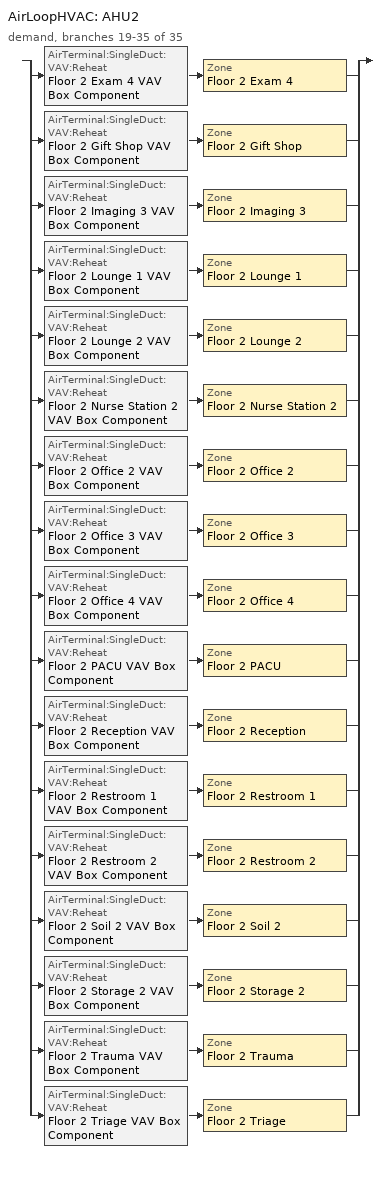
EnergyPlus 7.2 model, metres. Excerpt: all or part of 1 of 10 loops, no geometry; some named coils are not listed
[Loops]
AirLoopHVAC 'AHU2'
 demand, branches 19-35 of 35: split
  | AirTerminal:SingleDuct:VAV:Reheat 'Floor 2 Exam 4 VAV Box Component' > Zone 'Floor 2 Exam 4'
  | AirTerminal:SingleDuct:VAV:Reheat 'Floor 2 Gift Shop VAV Box Component' > Zone 'Floor 2 Gift Shop'
  | AirTerminal:SingleDuct:VAV:Reheat 'Floor 2 Imaging 3 VAV Box Component' > Zone 'Floor 2 Imaging 3'
  | AirTerminal:SingleDuct:VAV:Reheat 'Floor 2 Lounge 1 VAV Box Component' > Zone 'Floor 2 Lounge 1'
  | AirTerminal:SingleDuct:VAV:Reheat 'Floor 2 Lounge 2 VAV Box Component' > Zone 'Floor 2 Lounge 2'
  | AirTerminal:SingleDuct:VAV:Reheat 'Floor 2 Nurse Station 2 VAV Box Component' > Zone 'Floor 2 Nurse Station 2'
  | AirTerminal:SingleDuct:VAV:Reheat 'Floor 2 Office 2 VAV Box Component' > Zone 'Floor 2 Office 2'
  | AirTerminal:SingleDuct:VAV:Reheat 'Floor 2 Office 3 VAV Box Component' > Zone 'Floor 2 Office 3'
  | AirTerminal:SingleDuct:VAV:Reheat 'Floor 2 Office 4 VAV Box Component' > Zone 'Floor 2 Office 4'
  | AirTerminal:SingleDuct:VAV:Reheat 'Floor 2 PACU VAV Box Component' > Zone 'Floor 2 PACU'
  | AirTerminal:SingleDuct:VAV:Reheat 'Floor 2 Reception VAV Box Component' > Zone 'Floor 2 Reception'
  | AirTerminal:SingleDuct:VAV:Reheat 'Floor 2 Restroom 1 VAV Box Component' > Zone 'Floor 2 Restroom 1'
  | AirTerminal:SingleDuct:VAV:Reheat 'Floor 2 Restroom 2 VAV Box Component' > Zone 'Floor 2 Restroom 2'
  | AirTerminal:SingleDuct:VAV:Reheat 'Floor 2 Soil 2 VAV Box Component' > Zone 'Floor 2 Soil 2'
  | AirTerminal:SingleDuct:VAV:Reheat 'Floor 2 Storage 2 VAV Box Component' > Zone 'Floor 2 Storage 2'
  | AirTerminal:SingleDuct:VAV:Reheat 'Floor 2 Trauma VAV Box Component' > Zone 'Floor 2 Trauma'
  | AirTerminal:SingleDuct:VAV:Reheat 'Floor 2 Triage VAV Box Component' > Zone 'Floor 2 Triage'
[ComponentCost:LineItem]
Name | Line Item Type | Item | Cost per Each {$} | Quantity | Cost per Unit of Output Capacity {$/kW}
People:Floor 2 Exam 4 | General | Floor 2 Exam 4 | 1 | 19.9927
LIGHTING EQUIP:Floor 2 Exam 4 | Lights | Floor 2 Exam 4 |  |  | 1
ElectricEquipment:Floor 2 Exam 4:ElecPlug | General | Floor 2 Exam 4 | 1 | 3.9985
Infiltration:Floor 2 Gift Shop | General | Floor 2 Gift Shop | 1 | 0
People:Floor 2 Gift Shop | General | Floor 2 Gift Shop | 1 | 8.9967
LIGHTING EQUIP:Floor 2 Gift Shop | Lights | Floor 2 Gift Shop |  |  | 1
ElectricEquipment:Floor 2 Gift Shop:ElecPlug | General | Floor 2 Gift Shop | 1 | 0.8997
Infiltration:Floor 2 Imaging 3 | General | Floor 2 Imaging 3 | 1 | 0
People:Floor 2 Imaging 3 | General | Floor 2 Imaging 3 | 1 | 19.9927
LIGHTING EQUIP:Floor 2 Imaging 3 | Lights | Floor 2 Imaging 3 |  |  | 1
ElectricEquipment:Floor 2 Imaging 3:ElecPlug | General | Floor 2 Imaging 3 | 1 | 3.9985
ElectricEquipment:Floor 2 Imaging 3:ElecProcess | General | Floor 2 Imaging 3 | 1 | 31.9995
People:Floor 2 Lounge 1 | General | Floor 2 Lounge 1 | 1 | 5.9978
LIGHTING EQUIP:Floor 2 Lounge 1 | Lights | Floor 2 Lounge 1 |  |  | 1
ElectricEquipment:Floor 2 Lounge 1:ElecPlug | General | Floor 2 Lounge 1 | 1 | 0.1204
Infiltration:Floor 2 Lounge 2 | General | Floor 2 Lounge 2 | 1 | 0
People:Floor 2 Lounge 2 | General | Floor 2 Lounge 2 | 1 | 4.3734
LIGHTING EQUIP:Floor 2 Lounge 2 | Lights | Floor 2 Lounge 2 |  |  | 1
ElectricEquipment:Floor 2 Lounge 2:ElecPlug | General | Floor 2 Lounge 2 | 1 | 0.0878
Infiltration:Floor 2 Nurse Station 2 | General | Floor 2 Nurse Station 2 | 1 | 0
People:Floor 2 Nurse Station 2 | General | Floor 2 Nurse Station 2 | 1 | 19.9927
LIGHTING EQUIP:Floor 2 Nurse Station 2 | Lights | Floor 2 Nurse Station 2 |  |  | 1
ElectricEquipment:Floor 2 Nurse Station 2:ElecPlug | General | Floor 2 Nurse Station 2 | 1 | 0.9996
ElectricEquipment:Floor 2 Nurse Station 2:ElecProcess | General | Floor 2 Nurse Station 2 | 1 | 1.9993
Infiltration:Floor 2 Office 2 | General | Floor 2 Office 2 | 1 | 0
People:Floor 2 Office 2 | General | Floor 2 Office 2 | 1 | 9.5965
LIGHTING EQUIP:Floor 2 Office 2 | Lights | Floor 2 Office 2 |  |  | 1
ElectricEquipment:Floor 2 Office 2:ElecPlug | General | Floor 2 Office 2 | 1 | 0.9597
People:Floor 2 Office 3 | General | Floor 2 Office 3 | 1 | 14.9946
LIGHTING EQUIP:Floor 2 Office 3 | Lights | Floor 2 Office 3 |  |  | 1
ElectricEquipment:Floor 2 Office 3:ElecPlug | General | Floor 2 Office 3 | 1 | 1.4995
Infiltration:Floor 2 Office 4 | General | Floor 2 Office 4 | 1 | 0
People:Floor 2 Office 4 | General | Floor 2 Office 4 | 1 | 17.4936
LIGHTING EQUIP:Floor 2 Office 4 | Lights | Floor 2 Office 4 |  |  | 1
ElectricEquipment:Floor 2 Office 4:ElecPlug | General | Floor 2 Office 4 | 1 | 1.7494
Infiltration:Floor 2 PACU | General | Floor 2 PACU | 1 | 0
People:Floor 2 PACU | General | Floor 2 PACU | 1 | 20.2426
LIGHTING EQUIP:Floor 2 PACU | Lights | Floor 2 PACU |  |  | 1
ElectricEquipment:Floor 2 PACU:ElecPlug; ElectricEquipment:Floor 2 PACU:ElecProcess | General | Floor 2 PACU | 1 | 4.0485
Infiltration:Floor 2 Reception | General | Floor 2 Reception | 1 | 0
People:Floor 2 Reception | General | Floor 2 Reception | 1 | 52.4972
LIGHTING EQUIP:Floor 2 Reception | Lights | Floor 2 Reception |  |  | 1
ElectricEquipment:Floor 2 Reception:ElecPlug | General | Floor 2 Reception | 1 | 0.1756
Infiltration:Floor 2 Restroom 1 | General | Floor 2 Restroom 1 | 1 | 0
People:Floor 2 Restroom 1 | General | Floor 2 Restroom 1 | 1 | 3.1988
LIGHTING EQUIP:Floor 2 Restroom 1 | Lights | Floor 2 Restroom 1 |  |  | 1
ElectricEquipment:Floor 2 Restroom 1:ElecPlug | General | Floor 2 Restroom 1 | 1 | 0.0642
Infiltration:Floor 2 Restroom 2 | General | Floor 2 Restroom 2 | 1 | 0
People:Floor 2 Restroom 2 | General | Floor 2 Restroom 2 | 1 | 4.4984
LIGHTING EQUIP:Floor 2 Restroom 2 | Lights | Floor 2 Restroom 2 |  |  | 1
ElectricEquipment:Floor 2 Restroom 2:ElecPlug | General | Floor 2 Restroom 2 | 1 | 0.0903
People:Floor 2 Soil 2 | General | Floor 2 Soil 2 | 1 | 1.5994
LIGHTING EQUIP:Floor 2 Soil 2 | Lights | Floor 2 Soil 2 |  |  | 1
LIGHTING EQUIP:Floor 2 Storage 2 | Lights | Floor 2 Storage 2 |  |  | 1
ElectricEquipment:Floor 2 Storage 2:ElecPlug | General | Floor 2 Storage 2 | 1 | 0.6398
People:Floor 2 Trauma | General | Floor 2 Trauma | 1 | 22.3919
LIGHTING EQUIP:Floor 2 Trauma | Lights | Floor 2 Trauma |  |  | 1
ElectricEquipment:Floor 2 Trauma:ElecPlug | General | Floor 2 Trauma | 1 | 4.4784
ElectricEquipment:Floor 2 Trauma:ElecProcess | General | Floor 2 Trauma | 1 | 13.4393
Infiltration:Floor 2 Triage | General | Floor 2 Triage | 1 | 0
People:Floor 2 Triage | General | Floor 2 Triage | 1 | 4.3734
LIGHTING EQUIP:Floor 2 Triage | Lights | Floor 2 Triage |  |  | 1
ElectricEquipment:Floor 2 Triage:ElecPlug | General | Floor 2 Triage | 1 | 0.8747
[Sizing:Zone] Zone Cooling Design Supply Air Temperature Input Method=SupplyAirTemperature; Zone Cooling Design Supply Air Temperature {C}=14; Zone Heating Design Supply Air Temperature Input Method=SupplyAirTemperature; Zone Heating Design Supply Air Temperature {C}=40; Zone Cooling Design Supply Air Humidity Ratio {kgWater/kgDryAir}=0.0085; Zone Heating Design Supply Air Humidity Ratio {kgWater/kgDryAir}=0.008; Cooling Design Air Flow Method=DesignDayWithLimit; Cooling Minimum Air Flow Fraction=0; Heating Design Air Flow Method=DesignDay; Heating Design Air Flow Rate {m3/s}=0
Name | Design Specification Outdoor Air Object | Cooling Minimum Air Flow {m3/s}
Floor 2 Exam 4 | SZ DSOA Floor 2 Exam 4 | 1.88779
Floor 2 Gift Shop | SZ DSOA Floor 2 Gift Shop | 0.218812
Floor 2 Imaging 3 | SZ DSOA Floor 2 Imaging 3 | 1.88779
Floor 2 Lounge 1 | SZ DSOA Floor 2 Lounge 1 | 0.145875
Floor 2 Lounge 2 | SZ DSOA Floor 2 Lounge 2 | 0.106367
Floor 2 Nurse Station 2 | SZ DSOA Floor 2 Nurse Station 2 | 0.486249
Floor 2 Office 2 | SZ DSOA Floor 2 Office 2 | 0.233399
Floor 2 Office 3 | SZ DSOA Floor 2 Office 3 | 0.364687
Floor 2 Office 4 | SZ DSOA Floor 2 Office 4 | 0.425468
Floor 2 PACU | SZ DSOA Floor 2 PACU | 1.93069
Floor 2 Reception | SZ DSOA Floor 2 Reception | 0.525578
Floor 2 Restroom 1 | SZ DSOA Floor 2 Restroom 1 | 0.503411
Floor 2 Restroom 2 | SZ DSOA Floor 2 Restroom 2 | 0.707921
Floor 2 Soil 2 | SZ DSOA Floor 2 Soil 2 | 0.251705
Floor 2 Storage 2 | SZ DSOA Floor 2 Storage 2 | 0.109835
Floor 2 Trauma | SZ DSOA Floor 2 Trauma | 5.28581
Floor 2 Triage | SZ DSOA Floor 2 Triage | 0.825908
[DesignSpecification:OutdoorAir] Outdoor Air Method=Flow/Zone; Outdoor Air Flow per Person {m3/s-person}=0; Outdoor Air Flow per Zone Floor Area {m3/s-m2}=0
Name | Outdoor Air Flow per Zone {m3/s} | Outdoor Air Flow Air Changes per Hour {1/hr}
SZ DSOA Floor 2 Exam 4; SZ DSOA Floor 2 Imaging 3; SZ DSOA Floor 2 Nurse Station 2 | 0.160525
Floor 2 Exam 4 VAV Box OA Design Spec; Floor 2 Imaging 3 VAV Box OA Design Spec; Floor 2 Nurse Station 2 VAV Box OA Design Spec | 0.1605 | 0
SZ DSOA Floor 2 Gift Shop | 0.0722361
Floor 2 Gift Shop VAV Box OA Design Spec | 0.0722 | 0
SZ DSOA Floor 2 Lounge 1 | 0.0481574
Floor 2 Lounge 1 VAV Box OA Design Spec | 0.0482 | 0
SZ DSOA Floor 2 Lounge 2 | 0.0351147
Floor 2 Lounge 2 VAV Box OA Design Spec | 0.0351 | 0
SZ DSOA Floor 2 Office 2 | 0.0770518
Floor 2 Office 2 VAV Box OA Design Spec | 0.0771 | 0
SZ DSOA Floor 2 Office 3 | 0.120393
Floor 2 Office 3 VAV Box OA Design Spec | 0.1204 | 0
SZ DSOA Floor 2 Office 4 | 0.140459
Floor 2 Office 4 VAV Box OA Design Spec | 0.1405 | 0
SZ DSOA Floor 2 PACU | 0.637129
Floor 2 PACU VAV Box OA Design Spec | 0.6371 | 0
SZ DSOA Floor 2 Reception | 0.17348
Floor 2 Reception VAV Box OA Design Spec | 0.1735 | 0
SZ DSOA Floor 2 Restroom 1 | 0.503411
Floor 2 Restroom 1 VAV Box OA Design Spec | 0.5034 | 0
SZ DSOA Floor 2 Restroom 2 | 0.707921
Floor 2 Restroom 2 VAV Box OA Design Spec | 0.7079 | 0
SZ DSOA Floor 2 Soil 2 | 0.251705
Floor 2 Soil 2 VAV Box OA Design Spec | 0.2517 | 0
SZ DSOA Floor 2 Storage 2 | 0.0362693
Floor 2 Storage 2 VAV Box OA Design Spec | 0.0363 | 0
SZ DSOA Floor 2 Trauma | 1.05716
Floor 2 Trauma VAV Box OA Design Spec | 1.0572 | 0
SZ DSOA Floor 2 Triage | 0.825908
Floor 2 Triage VAV Box OA Design Spec | 0.8259 | 0
[ZoneControl:Thermostat] Control Type Schedule=Dual Zone Control Type Sched
Name | Zone or ZoneList | Control 1
Floor 2 Exam 4 Thermostat | Floor 2 Exam 4 | Floor 2 Exam 4 DualSPSched
Floor 2 Gift Shop Thermostat | Floor 2 Gift Shop | Floor 2 Gift Shop DualSPSched
Floor 2 Imaging 3 Thermostat | Floor 2 Imaging 3 | Floor 2 Imaging 3 DualSPSched
Floor 2 Lounge 1 Thermostat | Floor 2 Lounge 1 | Floor 2 Lounge 1 DualSPSched
Floor 2 Lounge 2 Thermostat | Floor 2 Lounge 2 | Floor 2 Lounge 2 DualSPSched
Floor 2 Nurse Station 2 Thermostat | Floor 2 Nurse Station 2 | Floor 2 Nurse Station 2 DualSPSched
Floor 2 Office 2 Thermostat | Floor 2 Office 2 | Floor 2 Office 2 DualSPSched
Floor 2 Office 3 Thermostat | Floor 2 Office 3 | Floor 2 Office 3 DualSPSched
Floor 2 Office 4 Thermostat | Floor 2 Office 4 | Floor 2 Office 4 DualSPSched
Floor 2 PACU Thermostat | Floor 2 PACU | Floor 2 PACU DualSPSched
Floor 2 Reception Thermostat | Floor 2 Reception | Floor 2 Reception DualSPSched
Floor 2 Restroom 1 Thermostat | Floor 2 Restroom 1 | Floor 2 Restroom 1 DualSPSched
Floor 2 Restroom 2 Thermostat | Floor 2 Restroom 2 | Floor 2 Restroom 2 DualSPSched
Floor 2 Soil 2 Thermostat | Floor 2 Soil 2 | Floor 2 Soil 2 DualSPSched
Floor 2 Storage 2 Thermostat | Floor 2 Storage 2 | Floor 2 Storage 2 DualSPSched
Floor 2 Trauma Thermostat | Floor 2 Trauma | Floor 2 Trauma DualSPSched
Floor 2 Triage Thermostat | Floor 2 Triage | Floor 2 Triage DualSPSched
[ThermostatSetpoint:DualSetpoint]
Name | Heating Setpoint Temperature Schedule | Cooling Setpoint Temperature Schedule
Floor 2 Exam 4 DualSPSched; Floor 2 Gift Shop DualSPSched; Floor 2 Office 2 DualSPSched; Floor 2 Office 3 DualSPSched; Floor 2 Office 4 DualSPSched; Floor 2 Storage 2 DualSPSched | HEATING_TSTAT_OFFICE | COOLING_TSTAT_OFFICE
Floor 2 Imaging 3 DualSPSched; Floor 2 Lounge 1 DualSPSched; Floor 2 Lounge 2 DualSPSched; Floor 2 Nurse Station 2 DualSPSched; Floor 2 PACU DualSPSched; Floor 2 Reception DualSPSched; Floor 2 Restroom 1 DualSPSched; Floor 2 Restroom 2 DualSPSched; Floor 2 Soil 2 DualSPSched; Floor 2 Trauma DualSPSched; Floor 2 Triage DualSPSched | HEATING_TSTAT_24_7 | COOLING_TSTAT_24_7
[Zone equipment]
Floor 2 Exam 4: Floor 2 Exam 4 VAV Box Component
Floor 2 Gift Shop: Floor 2 Gift Shop VAV Box Component
Floor 2 Imaging 3: Floor 2 Imaging 3 VAV Box Component
Floor 2 Lounge 1: Floor 2 Lounge 1 VAV Box Component
Floor 2 Lounge 2: Floor 2 Lounge 2 VAV Box Component
Floor 2 Nurse Station 2: Floor 2 Nurse Station 2 VAV Box Component
Floor 2 Office 2: Floor 2 Office 2 VAV Box Component
Floor 2 Office 3: Floor 2 Office 3 VAV Box Component
Floor 2 Office 4: Floor 2 Office 4 VAV Box Component
Floor 2 PACU: Floor 2 PACU VAV Box Component
Floor 2 Reception: Floor 2 Reception VAV Box Component
Floor 2 Restroom 1: Floor 2 Restroom 1 VAV Box Component, Floor 2 Restroom 1 Exhaust Fan 1
Floor 2 Restroom 2: Floor 2 Restroom 2 VAV Box Component, Floor 2 Restroom 2 Exhaust Fan 1
Floor 2 Soil 2: Floor 2 Soil 2 VAV Box Component, Floor 2 Soil 2 Exhaust Fan 1
Floor 2 Storage 2: Floor 2 Storage 2 VAV Box Component
Floor 2 Trauma: Floor 2 Trauma VAV Box Component
Floor 2 Triage: Floor 2 Triage VAV Box Component, Floor 2 Triage Exhaust Fan 1
[AirTerminal:SingleDuct:VAV:Reheat] Availability Schedule=ALWAYS_ON; Maximum Air Flow Rate {m3/s}=AUTOSIZE; Zone Minimum Air Flow Input Method=Constant; Constant Minimum Air Flow Fraction=1; Maximum Hot Water or Steam Flow Rate {m3/s}=AUTOSIZE; Minimum Hot Water or Steam Flow Rate {m3/s}=0; Convergence Tolerance=0.001; Damper Heating Action=Reverse; Maximum Flow per Zone Floor Area During Reheat {m3/s-m2}=AUTOCALCULATE; Maximum Flow Fraction During Reheat=AUTOCALCULATE
Name | Reheat Coil | Design Specification Outdoor Air Object
Floor 2 Exam 4 VAV Box Component | Floor 2 Exam 4 VAV Box Reheat Coil | Floor 2 Exam 4 VAV Box OA Design Spec
Floor 2 Gift Shop VAV Box Component | Floor 2 Gift Shop VAV Box Reheat Coil | Floor 2 Gift Shop VAV Box OA Design Spec
Floor 2 Imaging 3 VAV Box Component | Floor 2 Imaging 3 VAV Box Reheat Coil | Floor 2 Imaging 3 VAV Box OA Design Spec
Floor 2 Lounge 1 VAV Box Component | Floor 2 Lounge 1 VAV Box Reheat Coil | Floor 2 Lounge 1 VAV Box OA Design Spec
Floor 2 Lounge 2 VAV Box Component | Floor 2 Lounge 2 VAV Box Reheat Coil | Floor 2 Lounge 2 VAV Box OA Design Spec
Floor 2 Nurse Station 2 VAV Box Component | Floor 2 Nurse Station 2 VAV Box Reheat Coil | Floor 2 Nurse Station 2 VAV Box OA Design Spec
Floor 2 Office 2 VAV Box Component | Floor 2 Office 2 VAV Box Reheat Coil | Floor 2 Office 2 VAV Box OA Design Spec
Floor 2 Office 3 VAV Box Component | Floor 2 Office 3 VAV Box Reheat Coil | Floor 2 Office 3 VAV Box OA Design Spec
Floor 2 Office 4 VAV Box Component | Floor 2 Office 4 VAV Box Reheat Coil | Floor 2 Office 4 VAV Box OA Design Spec
Floor 2 PACU VAV Box Component | Floor 2 PACU VAV Box Reheat Coil | Floor 2 PACU VAV Box OA Design Spec
Floor 2 Reception VAV Box Component | Floor 2 Reception VAV Box Reheat Coil | Floor 2 Reception VAV Box OA Design Spec
Floor 2 Restroom 1 VAV Box Component | Floor 2 Restroom 1 VAV Box Reheat Coil | Floor 2 Restroom 1 VAV Box OA Design Spec
Floor 2 Restroom 2 VAV Box Component | Floor 2 Restroom 2 VAV Box Reheat Coil | Floor 2 Restroom 2 VAV Box OA Design Spec
Floor 2 Soil 2 VAV Box Component | Floor 2 Soil 2 VAV Box Reheat Coil | Floor 2 Soil 2 VAV Box OA Design Spec
Floor 2 Storage 2 VAV Box Component | Floor 2 Storage 2 VAV Box Reheat Coil | Floor 2 Storage 2 VAV Box OA Design Spec
Floor 2 Trauma VAV Box Component | Floor 2 Trauma VAV Box Reheat Coil | Floor 2 Trauma VAV Box OA Design Spec
Floor 2 Triage VAV Box Component | Floor 2 Triage VAV Box Reheat Coil | Floor 2 Triage VAV Box OA Design Spec
[Fan:ZoneExhaust] Availability Schedule=Hours_of_operation; Fan Efficiency=0.5; Pressure Rise {Pa}=187
Name | Maximum Flow Rate {m3/s}
Floor 2 Restroom 1 Exhaust Fan 1 | 0.5034
Floor 2 Restroom 2 Exhaust Fan 1 | 0.7079
Floor 2 Soil 2 Exhaust Fan 1 | 0.2517
Floor 2 Triage Exhaust Fan 1 | 0.8259
[EnergyManagementSystem:Sensor]
Name | Output:Variable or Output:Meter Index Key | Output:Variable or Output:Meter
Flr_2_Exam_4_Load | Floor 2 Exam 4 | Zone/Sys Sensible Load Predicted
Flr_2_Gift_Load | Floor 2 Gift Shop | Zone/Sys Sensible Load Predicted
Flr_2_Image_3_Load | Floor 2 Imaging 3 | Zone/Sys Sensible Load Predicted
Flr_2_Lounge1_Load | Floor 2 Lounge 1 | Zone/Sys Sensible Load Predicted
Flr_2_Lounge2_Load | Floor 2 Lounge 2 | Zone/Sys Sensible Load Predicted
Flr_2_NS_2_Load | Floor 2 Nurse Station 2 | Zone/Sys Sensible Load Predicted
Flr_2_Off_2_Load | Floor 2 Office 2 | Zone/Sys Sensible Load Predicted
Flr_2_Off_3_Load | Floor 2 Office 3 | Zone/Sys Sensible Load Predicted
Flr_2_Off_4_Load | Floor 2 Office 4 | Zone/Sys Sensible Load Predicted
Flr_2_PACU_Load | Floor 2 PACU | Zone/Sys Sensible Load Predicted
Flr_2_Recep_Load | Floor 2 Reception | Zone/Sys Sensible Load Predicted
Flr_2_Rest_1_Load | Floor 2 Restroom 1 | Zone/Sys Sensible Load Predicted
Flr_2_Rest_2_Load | Floor 2 Restroom 2 | Zone/Sys Sensible Load Predicted
Flr_2_Soil_2_Load | Floor 2 Soil 2 | Zone/Sys Sensible Load Predicted
Flr_2_Stor_2_Load | Floor 2 Storage 2 | Zone/Sys Sensible Load Predicted
Flr_2_Trauma_Load | Floor 2 Trauma | Zone/Sys Sensible Load Predicted
Flr_2_Triage_Load | Floor 2 Triage | Zone/Sys Sensible Load Predicted
Flr_2_Exam_4_Temp | Floor 2 Exam 4 | Zone/Sys Thermostat Heating Setpoint
Flr_2_Gift_Temp | Floor 2 Gift Shop | Zone/Sys Thermostat Heating Setpoint
Flr_2_Image_3_Temp | Floor 2 Imaging 3 | Zone/Sys Thermostat Heating Setpoint
Flr_2_Lounge1_Temp | Floor 2 Lounge 1 | Zone/Sys Thermostat Heating Setpoint
Flr_2_Lounge2_Temp | Floor 2 Lounge 2 | Zone/Sys Thermostat Heating Setpoint
Flr_2_NS_2_Temp | Floor 2 Nurse Station 2 | Zone/Sys Thermostat Heating Setpoint
Flr_2_Off_2_Temp | Floor 2 Office 2 | Zone/Sys Thermostat Heating Setpoint
Flr_2_Off_3_Temp | Floor 2 Office 3 | Zone/Sys Thermostat Heating Setpoint
Flr_2_Off_4_Temp | Floor 2 Office 4 | Zone/Sys Thermostat Heating Setpoint
Flr_2_PACU_Temp | Floor 2 PACU | Zone/Sys Thermostat Heating Setpoint
Flr_2_Recep_Temp | Floor 2 Reception | Zone/Sys Thermostat Heating Setpoint
Flr_2_Rest_1_Temp | Floor 2 Restroom 1 | Zone/Sys Thermostat Heating Setpoint
Flr_2_Rest_2_Temp | Floor 2 Restroom 2 | Zone/Sys Thermostat Heating Setpoint
Flr_2_Soil_2_Temp | Floor 2 Soil 2 | Zone/Sys Thermostat Heating Setpoint
Flr_2_Stor_2_Temp | Floor 2 Storage 2 | Zone/Sys Thermostat Heating Setpoint
Flr_2_Trauma_Temp | Floor 2 Trauma | Zone/Sys Thermostat Heating Setpoint
Flr_2_Triage_Temp | Floor 2 Triage | Zone/Sys Thermostat Heating Setpoint
Flr_2_Exam_4_Coil_Energy | Floor 2 Exam 4 VAV Box Reheat Coil | Total Water Heating Coil Energy
Flr_2_Gift_Coil_Energy | Floor 2 Gift Shop VAV Box Reheat Coil | Total Water Heating Coil Energy
Flr_2_Image_3_Coil_Energy | Floor 2 Imaging 3 VAV Box Reheat Coil | Total Water Heating Coil Energy
Flr_2_Lounge1_Coil_Energy | Floor 2 Lounge 1 VAV Box Reheat Coil | Total Water Heating Coil Energy
Flr_2_Lounge2_Coil_Energy | Floor 2 Lounge 2 VAV Box Reheat Coil | Total Water Heating Coil Energy
Flr_2_NS_2_Coil_Energy | Floor 2 Nurse Station 2 VAV Box Reheat Coil | Total Water Heating Coil Energy
Flr_2_Off_2_Coil_Energy | Floor 2 Office 2 VAV Box Reheat Coil | Total Water Heating Coil Energy
Flr_2_Off_3_Coil_Energy | Floor 2 Office 3 VAV Box Reheat Coil | Total Water Heating Coil Energy
Flr_2_Off_4_Coil_Energy | Floor 2 Office 4 VAV Box Reheat Coil | Total Water Heating Coil Energy
Flr_2_PACU_Coil_Energy | Floor 2 PACU VAV Box Reheat Coil | Total Water Heating Coil Energy
Flr_2_Recep_Coil_Energy | Floor 2 Reception VAV Box Reheat Coil | Total Water Heating Coil Energy
Flr_2_Rest_1_Coil_Energy | Floor 2 Restroom 1 VAV Box Reheat Coil | Total Water Heating Coil Energy
Flr_2_Rest_2_Coil_Energy | Floor 2 Restroom 2 VAV Box Reheat Coil | Total Water Heating Coil Energy
Flr_2_Soil_2_Coil_Energy | Floor 2 Soil 2 VAV Box Reheat Coil | Total Water Heating Coil Energy
Flr_2_Stor_2_Coil_Energy | Floor 2 Storage 2 VAV Box Reheat Coil | Total Water Heating Coil Energy
Flr_2_Trauma_Coil_Energy | Floor 2 Trauma VAV Box Reheat Coil | Total Water Heating Coil Energy
Flr_2_Triage_Coil_Energy | Floor 2 Triage VAV Box Reheat Coil | Total Water Heating Coil Energy
Flr_2_Exam_4_Coil_Inlet_Air_Temp | Floor 2 Exam 4 VAV Box Inlet Node Name | System Node Temp
Flr_2_Gift_Coil_Inlet_Air_Temp | Floor 2 Gift Shop VAV Box Inlet Node Name | System Node Temp
Flr_2_Image_3_Coil_Inlet_Air_Temp | Floor 2 Imaging 3 VAV Box Inlet Node Name | System Node Temp
Flr_2_Lounge1_Coil_Inlet_Air_Temp | Floor 2 Lounge 1 VAV Box Inlet Node Name | System Node Temp
Flr_2_Lounge2_Coil_Inlet_Air_Temp | Floor 2 Lounge 2 VAV Box Inlet Node Name | System Node Temp
Flr_2_NS_2_Coil_Inlet_Air_Temp | Floor 2 Nurse Station 2 VAV Box Inlet Node Name | System Node Temp
Flr_2_Off_2_Coil_Inlet_Air_Temp | Floor 2 Office 2 VAV Box Inlet Node Name | System Node Temp
Flr_2_Off_3_Coil_Inlet_Air_Temp | Floor 2 Office 3 VAV Box Inlet Node Name | System Node Temp
Flr_2_Off_4_Coil_Inlet_Air_Temp | Floor 2 Office 4 VAV Box Inlet Node Name | System Node Temp
Flr_2_PACU_Coil_Inlet_Air_Temp | Floor 2 PACU VAV Box Inlet Node Name | System Node Temp
Flr_2_Recep_Coil_Inlet_Air_Temp | Floor 2 Reception VAV Box Inlet Node Name | System Node Temp
Flr_2_Rest_1_Coil_Inlet_Air_Temp | Floor 2 Restroom 1 VAV Box Inlet Node Name | System Node Temp
Flr_2_Rest_2_Coil_Inlet_Air_Temp | Floor 2 Restroom 2 VAV Box Inlet Node Name | System Node Temp
Flr_2_Soil_2_Coil_Inlet_Air_Temp | Floor 2 Soil 2 VAV Box Inlet Node Name | System Node Temp
Flr_2_Stor_2_Coil_Inlet_Air_Temp | Floor 2 Storage 2 VAV Box Inlet Node Name | System Node Temp
Flr_2_Trauma_Coil_Inlet_Air_Temp | Floor 2 Trauma VAV Box Inlet Node Name | System Node Temp
Flr_2_Triage_Coil_Inlet_Air_Temp | Floor 2 Triage VAV Box Inlet Node Name | System Node Temp
Flr_2_Exam_4_Coil_Outlet_Air_Temp | Floor 2 Exam 4 VAV Box Outlet Node Name | System Node Temp
Flr_2_Gift_Coil_Outlet_Air_Temp | Floor 2 Gift Shop VAV Box Outlet Node Name | System Node Temp
Flr_2_Image_3_Coil_Outlet_Air_Temp | Floor 2 Imaging 3 VAV Box Outlet Node Name | System Node Temp
Flr_2_Lounge1_Coil_Outlet_Air_Temp | Floor 2 Lounge 1 VAV Box Outlet Node Name | System Node Temp
Flr_2_Lounge2_Coil_Outlet_Air_Temp | Floor 2 Lounge 2 VAV Box Outlet Node Name | System Node Temp
Flr_2_NS_2_Coil_Outlet_Air_Temp | Floor 2 Nurse Station 2 VAV Box Outlet Node Name | System Node Temp
Flr_2_Off_2_Coil_Outlet_Air_Temp | Floor 2 Office 2 VAV Box Outlet Node Name | System Node Temp
Flr_2_Off_3_Coil_Outlet_Air_Temp | Floor 2 Office 3 VAV Box Outlet Node Name | System Node Temp
Flr_2_Off_4_Coil_Outlet_Air_Temp | Floor 2 Office 4 VAV Box Outlet Node Name | System Node Temp
Flr_2_PACU_Coil_Outlet_Air_Temp | Floor 2 PACU VAV Box Outlet Node Name | System Node Temp
Flr_2_Recep_Coil_Outlet_Air_Temp | Floor 2 Reception VAV Box Outlet Node Name | System Node Temp
Flr_2_Rest_1_Coil_Outlet_Air_Temp | Floor 2 Restroom 1 VAV Box Outlet Node Name | System Node Temp
Flr_2_Rest_2_Coil_Outlet_Air_Temp | Floor 2 Restroom 2 VAV Box Outlet Node Name | System Node Temp
Flr_2_Soil_2_Coil_Outlet_Air_Temp | Floor 2 Soil 2 VAV Box Outlet Node Name | System Node Temp
Flr_2_Stor_2_Coil_Outlet_Air_Temp | Floor 2 Storage 2 VAV Box Outlet Node Name | System Node Temp
Flr_2_Trauma_Coil_Outlet_Air_Temp | Floor 2 Trauma VAV Box Outlet Node Name | System Node Temp
Flr_2_Triage_Coil_Outlet_Air_Temp | Floor 2 Triage VAV Box Outlet Node Name | System Node Temp
[EnergyManagementSystem:Program]
Initialize: IF (DayOfYear == 1 && Hour == 0 && DayOfMonth == 1); SET Flr_1_Cafe_RE = 0; SET Flr_1_Clean_RE = 0; SET Flr_1_Conf_RE = 0; SET Flr_1_Dining_RE = 0; SET Flr_1_Elev_RE = 0; SET Flr_1_Exam_RE = 0; SET Flr_1_FStor_RE = 0; SET Flr_1_GStor_RE = 0; SET Flr_1_Image_RE = 0; SET Flr_1_Kitchen_RE = 0; SET Flr_1_Lab_1_RE = 0; SET Flr_1_Lab_2_RE = 0; SET Flr_1_Laundry_RE = 0; SET Flr_1_Lobby_RE = 0; SET Flr_1_Lounge_RE = 0; SET Flr_1_Mech_1_RE = 0; SET Flr_1_Mech_2_RE = 0; SET Flr_1_Off_1_RE = 0; SET Flr_1_Off_2_RE = 0; SET Flr_1_Off_3_RE = 0; SET Flr_1_Off3_P1_RE = 0; SET Flr_1_Off3_P2_RE = 0; SET Flr_1_Off3_P3_RE = 0; SET Flr_1_Pat_RE = 0; SET Flr_1_Pharm_RE = 0; SET Flr_1_PT_RE = 0; SET Flr_1_Receive_RE = 0; SET Flr_1_Recep_RE = 0; SET Flr_1_Soil_RE = 0; SET Flr_1_Stor_RE = 0; SET Flr_1_Waiting_RE = 0; SET Flr_2_Chapel_RE = 0; SET Flr_2_Clean_1_RE = 0; SET Flr_2_Clean_2_RE = 0; SET Flr_2_Cor_RE = 0; SET Flr_2_Elev_RE = 0; SET Flr_2_Exam_1_RE = 0; SET Flr_2_Exam_2_RE = 0; SET Flr_2_Exam_3_RE = 0; SET Flr_2_Exam_4_RE = 0; SET Flr_2_Gift_RE = 0; SET Flr_2_Image_1_RE = 0; SET Flr_2_Image_2_RE = 0; SET Flr_2_Image_3_RE = 0; SET Flr_2_Lab_1_RE = 0; SET Flr_2_Lab_2_RE = 0; SET Flr_2_Lounge1_RE = 0; SET Flr_2_Lounge2_RE = 0; SET Flr_2_Lockers_RE = 0; SET Flr_2_NS_1_RE = 0; SET Flr_2_NS_2_RE = 0; SET Flr_2_Off_1_RE = 0; SET Flr_2_Off_2_RE = 0; SET Flr_2_Off_3_RE = 0; SET Flr_2_Off_4_RE = 0; SET Flr_2_Sterile_RE = 0; SET Flr_2_OR_RE = 0; SET Flr_2_PACU_RE = 0; SET Flr_2_Pat_1_RE = 0; SET Flr_2_Pat_2_RE = 0; SET Flr_2_Proc_1_RE = 0; SET Flr_2_Proc_2_RE = 0; SET Flr_2_Recep_RE = 0; SET Flr_2_Rest_1_RE = 0; SET Flr_2_Rest_2_RE = 0; SET Flr_2_Soil_1_RE = 0; SET Flr_2_Soil_2_RE = 0; SET Flr_2_Stor_1_RE = 0; SET Flr_2_Stor_2_RE = 0; SET Flr_2_Trauma_RE = 0; SET Flr_2_Triage_RE = 0; SET Flr_2_Waiting_RE = 0; SET Flr_3_Clean_RE = 0; SET Flr_3_Elev_RE = 0; SET Flr_3_Exam_RE = 0; SET Flr_3_ICU_RE = 0; SET Flr_3_NS_1_RE = 0; SET Flr_3_NS_2_RE = 0; SET Flr_3_Nursery_RE = 0; SET Flr_3_Off_RE = 0; SET Flr_3_OR_RE = 0; SET Flr_3_Pat_1_RE = 0; SET Flr_3_Pat_2_RE = 0; SET Flr_3_Pat_3_RE = 0; SET Flr_3_Pat_4_RE = 0; SET Flr_3_PatCor1_RE = 0; SET Flr_3_PatCor2_RE = 0; SET Flr_3_Proc_RE = 0; SET Flr_3_Soil_RE = 0; SET Flr_3_Supply_RE = 0; SET Flr_3_Triage_RE = 0; SET Flr_3_Waiting_RE = 0; SET Flr46_Clean_RE = 0; SET Flr46_Elev_RE = 0; SET Flr46_NS_RE = 0; SET Flr46_Off_RE = 0; SET Flr46_Pat_1_RE = 0; SET Flr46_Pat_2_RE = 0; SET Flr46_Pat_3_RE = 0; SET Flr46_Pat_4_RE = 0; SET Flr46_PatCor1_RE = 0; SET Flr46_PatCor2_RE = 0; SET Flr46_Soil_RE = 0; SET Flr46_Supply_RE = 0; SET Flr_7_Clean_RE = 0; SET Flr_7_Elev_RE = 0; SET Flr_7_NS_RE = 0; SET Flr_7_Off_RE = 0; SET Flr_7_Pat_1_RE = 0; SET Flr_7_Pat_2_RE = 0; SET Flr_7_Pat_3_RE = 0; SET Flr_7_Pat_4_RE = 0; SET Flr_7_PatCor1_RE = 0; SET Flr_7_PatCor2_RE = 0; SET Flr_7_Soil_RE = 0; SET Flr_7_Supply_RE = 0; SET MOB_Flr1_Core_RE = 0; SET MOB_Flr1_Prm1_RE = 0; SET MOB_Flr1_Prm2_RE = 0; SET MOB_Flr1_Prm3_RE = 0; SET MOB_24_Core_RE = 0; SET MOB_24_Prm1_RE = 0; SET MOB_24_Prm2_RE = 0; SET MOB_24_Prm3_RE = 0; SET MOB_24_Prm_4_RE = 0; SET MOB_Flr5_Core_RE = 0; SET MOB_Flr5_Prm1_RE = 0; SET MOB_Flr5_Prm2_RE = 0; SET MOB_Flr5_Prm3_RE = 0; SET MOB_Flr5_Prm4_RE = 0; SET Reheat = 0; SET Flr_1_Cafe_Heat = 0; SET Flr_1_Clean_Heat = 0; SET Flr_1_Conf_Heat = 0; SET Flr_1_Dining_Heat = 0; SET Flr_1_Elev_Heat = 0; SET Flr_1_Exam_Heat = 0; SET Flr_1_FStor_Heat = 0; SET Flr_1_GStor_Heat = 0; SET Flr_1_Image_Heat = 0; SET Flr_1_Kitchen_Heat = 0; SET Flr_1_Lab_1_Heat = 0; SET Flr_1_Lab_2_Heat = 0; SET Flr_1_Laundry_Heat = 0; SET Flr_1_Lobby_Heat = 0; SET Flr_1_Lounge_Heat = 0; SET Flr_1_Mech_1_Heat = 0; SET Flr_1_Mech_2_Heat = 0; SET Flr_1_Off_1_Heat = 0; SET Flr_1_Off_2_Heat = 0; SET Flr_1_Off_3_Heat = 0; SET Flr_1_Off3_P1_Heat = 0; SET Flr_1_Off3_P2_Heat = 0; SET Flr_1_Off3_P3_Heat = 0; SET Flr_1_Pat_Heat = 0; SET Flr_1_Pharm_Heat = 0; SET Flr_1_PT_Heat = 0; SET Flr_1_Receive_Heat = 0; SET Flr_1_Recep_Heat = 0; SET Flr_1_Soil_Heat = 0; SET Flr_1_Stor_Heat = 0; SET Flr_1_Waiting_Heat = 0; SET Flr_2_Chapel_Heat = 0; SET Flr_2_Clean_1_Heat = 0; SET Flr_2_Clean_2_Heat = 0; SET Flr_2_Cor_Heat = 0; SET Flr_2_Elev_Heat = 0; SET Flr_2_Exam_1_Heat = 0; SET Flr_2_Exam_2_Heat = 0; SET Flr_2_Exam_3_Heat = 0; SET Flr_2_Exam_4_Heat = 0; SET Flr_2_Gift_Heat = 0; SET Flr_2_Image_1_Heat = 0; SET Flr_2_Image_2_Heat = 0; SET Flr_2_Image_3_Heat = 0; SET Flr_2_Lab_1_Heat = 0; SET Flr_2_Lab_2_Heat = 0; SET Flr_2_Lounge1_Heat = 0; SET Flr_2_Lounge2_Heat = 0; SET Flr_2_Lockers_Heat = 0; SET Flr_2_NS_1_Heat = 0; SET Flr_2_NS_2_Heat = 0; SET Flr_2_Off_1_Heat = 0; SET Flr_2_Off_2_Heat = 0; SET Flr_2_Off_3_Heat = 0; SET Flr_2_Off_4_Heat = 0; SET Flr_2_Sterile_Heat = 0; SET Flr_2_OR_Heat = 0; SET Flr_2_PACU_Heat = 0; SET Flr_2_Pat_1_Heat = 0; SET Flr_2_Pat_2_Heat = 0; SET Flr_2_Proc_1_Heat = 0; SET Flr_2_Proc_2_Heat = 0; SET Flr_2_Recep_Heat = 0; SET Flr_2_Rest_1_Heat = 0; SET Flr_2_Rest_2_Heat = 0; SET Flr_2_Soil_1_Heat = 0; SET Flr_2_Soil_2_Heat = 0; SET Flr_2_Stor_1_Heat = 0; SET Flr_2_Stor_2_Heat = 0; SET Flr_2_Trauma_Heat = 0; SET Flr_2_Triage_Heat = 0; SET Flr_2_Waiting_Heat = 0; SET Flr_3_Clean_Heat = 0; SET Flr_3_Elev_Heat = 0; SET Flr_3_Exam_Heat = 0; SET Flr_3_ICU_Heat = 0; SET Flr_3_NS_1_Heat = 0; SET Flr_3_NS_2_Heat = 0; SET Flr_3_Nursery_Heat = 0; SET Flr_3_Off_Heat = 0; SET Flr_3_OR_Heat = 0; SET Flr_3_Pat_1_Heat = 0; SET Flr_3_Pat_2_Heat = 0; SET Flr_3_Pat_3_Heat = 0; SET Flr_3_Pat_4_Heat = 0; SET Flr_3_PatCor1_Heat = 0; SET Flr_3_PatCor2_Heat = 0; SET Flr_3_Proc_Heat = 0; SET Flr_3_Soil_Heat = 0; SET Flr_3_Supply_Heat = 0; SET Flr_3_Triage_Heat = 0; SET Flr_3_Waiting_Heat = 0; SET Flr46_Clean_Heat = 0; SET Flr46_Elev_Heat = 0; SET Flr46_NS_Heat = 0; SET Flr46_Off_Heat = 0; SET Flr46_Pat_1_Heat = 0; SET Flr46_Pat_2_Heat = 0; SET Flr46_Pat_3_Heat = 0; SET Flr46_Pat_4_Heat = 0; SET Flr46_PatCor1_Heat = 0; SET Flr46_PatCor2_Heat = 0; SET Flr46_Soil_Heat = 0; SET Flr46_Supply_Heat = 0; SET Flr_7_Clean_Heat = 0; SET Flr_7_Elev_Heat = 0; SET Flr_7_NS_Heat = 0; SET Flr_7_Off_Heat = 0; SET Flr_7_Pat_1_Heat = 0; SET Flr_7_Pat_2_Heat = 0; SET Flr_7_Pat_3_Heat = 0; SET Flr_7_Pat_4_Heat = 0; SET Flr_7_PatCor1_Heat = 0; SET Flr_7_PatCor2_Heat = 0; SET Flr_7_Soil_Heat = 0; SET Flr_7_Supply_Heat = 0; SET MOB_Flr1_Core_Heat = 0; SET MOB_Flr1_Prm1_Heat = 0; SET MOB_Flr1_Prm2_Heat = 0; SET MOB_Flr1_Prm3_Heat = 0; SET MOB_24_Core_Heat = 0; SET MOB_24_Prm1_Heat = 0; SET MOB_24_Prm2_Heat = 0; SET MOB_24_Prm3_Heat = 0; SET MOB_24_Prm_4_Heat = 0; SET MOB_Flr5_Core_Heat = 0; SET MOB_Flr5_Prm1_Heat = 0; SET MOB_Flr5_Prm2_Heat = 0; SET MOB_Flr5_Prm3_Heat = 0; SET MOB_Flr5_Prm4_Heat = 0; SET AHU_1_Heat = 0; SET AHU_2_Heat = 0; SET AHU_3_Heat = 0; SET AHU_4_Heat = 0; SET AHU_5_Heat = 0; SET AHU_6_Heat = 0; SET Heat = 0; SET AHU_1_Problem = 0; SET AHU_2_Problem = 0; SET AHU_3_Problem = 0; SET AHU_4_Problem = 0; SET AHU_5_Problem = 0; SET AHU_6_Problem = 0; SET AHU_1_Economize = 0; SET AHU_2_Economize = 0; SET AHU_3_Economize = 0; SET AHU_4_Economize = 0; SET AHU_5_Economize = 0; SET AHU_6_Economize = 0; ENDIF
Flr_1_Image_Coil_Reheat_Energy_Program: IF (AHU_1_CCoil_Energy > 0 && AHU_1_HCoil1_Energy > 0); SET AHU_1_Problem = AHU_1_Problem + 1; ELSEIF (Flr_1_Image_Load <= 0); SET Flr_1_Image_RE = Flr_1_Image_RE + Flr_1_Image_Coil_Energy; ELSEIF (AHU_1_HCoil1_Energy > 0 && AHU_1_CCoil_Energy == 0); SET Flr_1_Image_Heat = Flr_1_Image_Heat + Flr_1_Image_Coil_Energy; ELSEIF (AHU_1_CCoil_Energy > 0 && AHU_1_HCoil1_Energy == 0); SET Flr_1_Image_DT1 = Flr_1_Image_Coil_Outlet_Air_Temp - Flr_1_Image_Coil_Inlet_Air_Temp; SET Flr_1_Image_DT2 = @Max (AHU_1_CoolC_Inlet_Node_Temp - AHU_1_Fan_Out) 0; SET Flr_1_Image_Ratio = @Min (Flr_1_Image_DT2 / Flr_1_Image_DT1) 1; SET Flr_1_Image_RE = Flr_1_Image_RE + (Flr_1_Image_Ratio * Flr_1_Image_Coil_Energy); SET Flr_1_Image_Heat = Flr_1_Image_Heat + ((1-Flr_1_Image_Ratio) * Flr_1_Image_Coil_Energy); ELSEIF (AHU_1_CCoil_Energy == 0 && AHU_1_HCoil1_Energy == 0); SET AHU_1_Economize = AHU_1_Economize + 1; SET Flr_1_Image_Heat = Flr_1_Image_Heat + Flr_1_Image_Coil_Energy; ENDIF
Flr_1_Kitchen_Coil_Reheat_Energy_Program: IF (AHU_2_CCoil_Energy > 0 && AHU_2_HCoil1_Energy > 0); SET AHU_2_Problem = AHU_2_Problem + 1; ELSEIF (Flr_1_Kitchen_Load <= 0); SET Flr_1_Kitchen_RE = Flr_1_Kitchen_RE + Flr_1_Kitchen_Coil_Energy; ELSEIF (AHU_2_HCoil1_Energy > 0 && AHU_2_CCoil_Energy == 0); SET Flr_1_Kitchen_Heat = Flr_1_Kitchen_Heat + Flr_1_Kitchen_Coil_Energy; ELSEIF (AHU_2_CCoil_Energy > 0 && AHU_2_HCoil1_Energy == 0); SET Flr_1_Kitchen_DT1 = Flr_1_Kitchen_Coil_Outlet_Air_Temp - Flr_1_Kitchen_Coil_Inlet_Air_Temp; SET Flr_1_Kitchen_DT2 = @Max (AHU_2_CoolC_Inlet_Node_Temp - AHU_2_Fan_Out) 0; SET Flr_1_Kitchen_Ratio = @Min (Flr_1_Kitchen_DT2 / Flr_1_Kitchen_DT1) 1; SET Flr_1_Kitchen_RE = Flr_1_Kitchen_RE + (Flr_1_Kitchen_Ratio * Flr_1_Kitchen_Coil_Energy); SET Flr_1_Kitchen_Heat = Flr_1_Kitchen_Heat + ((1-Flr_1_Kitchen_Ratio) * Flr_1_Kitchen_Coil_Energy); ELSEIF (AHU_2_CCoil_Energy == 0 && AHU_2_HCoil1_Energy == 0); SET AHU_2_Economize = AHU_2_Economize + 1; SET Flr_1_Kitchen_Heat = Flr_1_Kitchen_Heat + Flr_1_Kitchen_Coil_Energy; ENDIF
Flr_1_Lab_1_Coil_Reheat_Energy_Program: IF (AHU_1_CCoil_Energy > 0 && AHU_1_HCoil1_Energy > 0); SET AHU_1_Problem = AHU_1_Problem + 1; ELSEIF (Flr_1_Lab_1_Load <= 0); SET Flr_1_Lab_1_RE = Flr_1_Lab_1_RE + Flr_1_Lab_1_Coil_Energy; ELSEIF (AHU_1_HCoil1_Energy > 0 && AHU_1_CCoil_Energy == 0); SET Flr_1_Lab_1_Heat = Flr_1_Lab_1_Heat + Flr_1_Lab_1_Coil_Energy; ELSEIF (AHU_1_CCoil_Energy > 0 && AHU_1_HCoil1_Energy == 0); SET Flr_1_Lab_1_DT1 = Flr_1_Lab_1_Coil_Outlet_Air_Temp - Flr_1_Lab_1_Coil_Inlet_Air_Temp; SET Flr_1_Lab_1_DT2 = @Max (AHU_1_CoolC_Inlet_Node_Temp - AHU_1_Fan_Out) 0; SET Flr_1_Lab_1_Ratio = @Min (Flr_1_Lab_1_DT2 / Flr_1_Lab_1_DT1) 1; SET Flr_1_Lab_1_RE = Flr_1_Lab_1_RE + (Flr_1_Lab_1_Ratio * Flr_1_Lab_1_Coil_Energy); SET Flr_1_Lab_1_Heat = Flr_1_Lab_1_Heat + ((1-Flr_1_Lab_1_Ratio) * Flr_1_Lab_1_Coil_Energy); ELSEIF (AHU_1_CCoil_Energy == 0 && AHU_1_HCoil1_Energy == 0); SET AHU_1_Economize = AHU_1_Economize + 1; SET Flr_1_Lab_1_Heat = Flr_1_Lab_1_Heat + Flr_1_Lab_1_Coil_Energy; ENDIF
Flr_1_Lab_2_Coil_Reheat_Energy_Program: IF (AHU_2_CCoil_Energy > 0 && AHU_2_HCoil1_Energy > 0); SET AHU_2_Problem = AHU_2_Problem + 1; ELSEIF (Flr_1_Lab_2_Load <= 0); SET Flr_1_Lab_2_RE = Flr_1_Lab_2_RE + Flr_1_Lab_2_Coil_Energy; ELSEIF (AHU_2_HCoil1_Energy > 0 && AHU_2_CCoil_Energy == 0); SET Flr_1_Lab_2_Heat = Flr_1_Lab_2_Heat + Flr_1_Lab_2_Coil_Energy; ELSEIF (AHU_2_CCoil_Energy > 0 && AHU_2_HCoil1_Energy == 0); SET Flr_1_Lab_2_DT1 = Flr_1_Lab_2_Coil_Outlet_Air_Temp - Flr_1_Lab_2_Coil_Inlet_Air_Temp; SET Flr_1_Lab_2_DT2 = @Max (AHU_2_CoolC_Inlet_Node_Temp - AHU_2_Fan_Out) 0; SET Flr_1_Lab_2_Ratio = @Min (Flr_1_Lab_2_DT2 / Flr_1_Lab_2_DT1) 1; SET Flr_1_Lab_2_RE = Flr_1_Lab_2_RE + (Flr_1_Lab_2_Ratio * Flr_1_Lab_2_Coil_Energy); SET Flr_1_Lab_2_Heat = Flr_1_Lab_2_Heat + ((1-Flr_1_Lab_2_Ratio) * Flr_1_Lab_2_Coil_Energy); ELSEIF (AHU_2_CCoil_Energy == 0 && AHU_2_HCoil1_Energy == 0); SET AHU_2_Economize = AHU_2_Economize + 1; SET Flr_1_Lab_2_Heat = Flr_1_Lab_2_Heat + Flr_1_Lab_2_Coil_Energy; ENDIF
Flr_1_Laundry_Coil_Reheat_Energy_Program: IF (AHU_2_CCoil_Energy > 0 && AHU_2_HCoil1_Energy > 0); SET AHU_2_Problem = AHU_2_Problem + 1; ELSEIF (Flr_1_Laundry_Load <= 0); SET Flr_1_Laundry_RE = Flr_1_Laundry_RE + Flr_1_Laundry_Coil_Energy; ELSEIF (AHU_2_HCoil1_Energy > 0 && AHU_2_CCoil_Energy == 0); SET Flr_1_Laundry_Heat = Flr_1_Laundry_Heat + Flr_1_Laundry_Coil_Energy; ELSEIF (AHU_2_CCoil_Energy > 0 && AHU_2_HCoil1_Energy == 0); SET Flr_1_Laundry_DT1 = Flr_1_Laundry_Coil_Outlet_Air_Temp - Flr_1_Laundry_Coil_Inlet_Air_Temp; SET Flr_1_Laundry_DT2 = @Max (AHU_2_CoolC_Inlet_Node_Temp - AHU_2_Fan_Out) 0; SET Flr_1_Laundry_Ratio = @Min (Flr_1_Laundry_DT2 / Flr_1_Laundry_DT1) 1; SET Flr_1_Laundry_RE = Flr_1_Laundry_RE + (Flr_1_Laundry_Ratio * Flr_1_Laundry_Coil_Energy); SET Flr_1_Laundry_Heat = Flr_1_Laundry_Heat + ((1-Flr_1_Laundry_Ratio) * Flr_1_Laundry_Coil_Energy); ELSEIF (AHU_2_CCoil_Energy == 0 && AHU_2_HCoil1_Energy == 0); SET AHU_2_Economize = AHU_2_Economize + 1; SET Flr_1_Laundry_Heat = Flr_1_Laundry_Heat + Flr_1_Laundry_Coil_Energy; ENDIF
Flr_1_Lobby_Coil_Reheat_Energy_Program: IF (AHU_1_CCoil_Energy > 0 && AHU_1_HCoil1_Energy > 0); SET AHU_1_Problem = AHU_1_Problem + 1; ELSEIF (Flr_1_Lobby_Load <= 0); SET Flr_1_Lobby_RE = Flr_1_Lobby_RE + Flr_1_Lobby_Coil_Energy; ELSEIF (AHU_1_HCoil1_Energy > 0 && AHU_1_CCoil_Energy == 0); SET Flr_1_Lobby_Heat = Flr_1_Lobby_Heat + Flr_1_Lobby_Coil_Energy; ELSEIF (AHU_1_CCoil_Energy > 0 && AHU_1_HCoil1_Energy == 0); SET Flr_1_Lobby_DT1 = Flr_1_Lobby_Coil_Outlet_Air_Temp - Flr_1_Lobby_Coil_Inlet_Air_Temp; SET Flr_1_Lobby_DT2 = @Max (AHU_1_CoolC_Inlet_Node_Temp - AHU_1_Fan_Out) 0; SET Flr_1_Lobby_Ratio = @Min (Flr_1_Lobby_DT2 / Flr_1_Lobby_DT1) 1; SET Flr_1_Lobby_RE = Flr_1_Lobby_RE + (Flr_1_Lobby_Ratio * Flr_1_Lobby_Coil_Energy); SET Flr_1_Lobby_Heat = Flr_1_Lobby_Heat + ((1-Flr_1_Lobby_Ratio) * Flr_1_Lobby_Coil_Energy); ELSEIF (AHU_1_CCoil_Energy == 0 && AHU_1_HCoil1_Energy == 0); SET AHU_1_Economize = AHU_1_Economize + 1; SET Flr_1_Lobby_Heat = Flr_1_Lobby_Heat + Flr_1_Lobby_Coil_Energy; ENDIF
Flr_1_Lounge_Coil_Reheat_Energy_Program: IF (AHU_1_CCoil_Energy > 0 && AHU_1_HCoil1_Energy > 0); SET AHU_1_Problem = AHU_1_Problem + 1; ELSEIF (Flr_1_Lounge_Load <= 0); SET Flr_1_Lounge_RE = Flr_1_Lounge_RE + Flr_1_Lounge_Coil_Energy; ELSEIF (AHU_1_HCoil1_Energy > 0 && AHU_1_CCoil_Energy == 0); SET Flr_1_Lounge_Heat = Flr_1_Lounge_Heat + Flr_1_Lounge_Coil_Energy; ELSEIF (AHU_1_CCoil_Energy > 0 && AHU_1_HCoil1_Energy == 0); SET Flr_1_Lounge_DT1 = Flr_1_Lounge_Coil_Outlet_Air_Temp - Flr_1_Lounge_Coil_Inlet_Air_Temp; SET Flr_1_Lounge_DT2 = @Max (AHU_1_CoolC_Inlet_Node_Temp - AHU_1_Fan_Out) 0; SET Flr_1_Lounge_Ratio = @Min (Flr_1_Lounge_DT2 / Flr_1_Lounge_DT1) 1; SET Flr_1_Lounge_RE = Flr_1_Lounge_RE + (Flr_1_Lounge_Ratio * Flr_1_Lounge_Coil_Energy); SET Flr_1_Lounge_Heat = Flr_1_Lounge_Heat + ((1-Flr_1_Lounge_Ratio) * Flr_1_Lounge_Coil_Energy); ELSEIF (AHU_1_CCoil_Energy == 0 && AHU_1_HCoil1_Energy == 0); SET AHU_1_Economize = AHU_1_Economize + 1; SET Flr_1_Lounge_Heat = Flr_1_Lounge_Heat + Flr_1_Lounge_Coil_Energy; ENDIF
Flr_1_Mech_1_Coil_Reheat_Energy_Program: IF (AHU_1_CCoil_Energy > 0 && AHU_1_HCoil1_Energy > 0); SET AHU_1_Problem = AHU_1_Problem + 1; ELSEIF (Flr_1_Mech_1_Load <= 0); SET Flr_1_Mech_1_RE = Flr_1_Mech_1_RE + Flr_1_Mech_1_Coil_Energy; ELSEIF (AHU_1_HCoil1_Energy > 0 && AHU_1_CCoil_Energy == 0); SET Flr_1_Mech_1_Heat = Flr_1_Mech_1_Heat + Flr_1_Mech_1_Coil_Energy; ELSEIF (AHU_1_CCoil_Energy > 0 && AHU_1_HCoil1_Energy == 0); SET Flr_1_Mech_1_DT1 = Flr_1_Mech_1_Coil_Outlet_Air_Temp - Flr_1_Mech_1_Coil_Inlet_Air_Temp; SET Flr_1_Mech_1_DT2 = @Max (AHU_1_CoolC_Inlet_Node_Temp - AHU_1_Fan_Out) 0; SET Flr_1_Mech_1_Ratio = @Min (Flr_1_Mech_1_DT2 / Flr_1_Mech_1_DT1) 1; SET Flr_1_Mech_1_RE = Flr_1_Mech_1_RE + (Flr_1_Mech_1_Ratio * Flr_1_Mech_1_Coil_Energy); SET Flr_1_Mech_1_Heat = Flr_1_Mech_1_Heat + ((1-Flr_1_Mech_1_Ratio) * Flr_1_Mech_1_Coil_Energy); ELSEIF (AHU_1_CCoil_Energy == 0 && AHU_1_HCoil1_Energy == 0); SET AHU_1_Economize = AHU_1_Economize + 1; SET Flr_1_Mech_1_Heat = Flr_1_Mech_1_Heat + Flr_1_Mech_1_Coil_Energy; ENDIF
Flr_1_Mech_2_Coil_Reheat_Energy_Program: IF (AHU_1_CCoil_Energy > 0 && AHU_1_HCoil1_Energy > 0); SET AHU_1_Problem = AHU_1_Problem + 1; ELSEIF (Flr_1_Mech_2_Load <= 0); SET Flr_1_Mech_2_RE = Flr_1_Mech_2_RE + Flr_1_Mech_2_Coil_Energy; ELSEIF (AHU_1_HCoil1_Energy > 0 && AHU_1_CCoil_Energy == 0); SET Flr_1_Mech_2_Heat = Flr_1_Mech_2_Heat + Flr_1_Mech_2_Coil_Energy; ELSEIF (AHU_1_CCoil_Energy > 0 && AHU_1_HCoil1_Energy == 0); SET Flr_1_Mech_2_DT1 = Flr_1_Mech_2_Coil_Outlet_Air_Temp - Flr_1_Mech_2_Coil_Inlet_Air_Temp; SET Flr_1_Mech_2_DT2 = @Max (AHU_1_CoolC_Inlet_Node_Temp - AHU_1_Fan_Out) 0; SET Flr_1_Mech_2_Ratio = @Min (Flr_1_Mech_2_DT2 / Flr_1_Mech_2_DT1) 1; SET Flr_1_Mech_2_RE = Flr_1_Mech_2_RE + (Flr_1_Mech_2_Ratio * Flr_1_Mech_2_Coil_Energy); SET Flr_1_Mech_2_Heat = Flr_1_Mech_2_Heat + ((1-Flr_1_Mech_2_Ratio) * Flr_1_Mech_2_Coil_Energy); ELSEIF (AHU_1_CCoil_Energy == 0 && AHU_1_HCoil1_Energy == 0); SET AHU_1_Economize = AHU_1_Economize + 1; SET Flr_1_Mech_2_Heat = Flr_1_Mech_2_Heat + Flr_1_Mech_2_Coil_Energy; ENDIF
Flr_1_Off_1_Coil_Reheat_Energy_Program: IF (AHU_1_CCoil_Energy > 0 && AHU_1_HCoil1_Energy > 0); SET AHU_1_Problem = AHU_1_Problem + 1; ELSEIF (Flr_1_Off_1_Load <= 0); SET Flr_1_Off_1_RE = Flr_1_Off_1_RE + Flr_1_Off_1_Coil_Energy; ELSEIF (AHU_1_HCoil1_Energy > 0 && AHU_1_CCoil_Energy == 0); SET Flr_1_Off_1_Heat = Flr_1_Off_1_Heat + Flr_1_Off_1_Coil_Energy; ELSEIF (AHU_1_CCoil_Energy > 0 && AHU_1_HCoil1_Energy == 0); SET Flr_1_Off_1_DT1 = Flr_1_Off_1_Coil_Outlet_Air_Temp - Flr_1_Off_1_Coil_Inlet_Air_Temp; SET Flr_1_Off_1_DT2 = @Max (AHU_1_CoolC_Inlet_Node_Temp - AHU_1_Fan_Out) 0; SET Flr_1_Off_1_Ratio = @Min (Flr_1_Off_1_DT2 / Flr_1_Off_1_DT1) 1; SET Flr_1_Off_1_RE = Flr_1_Off_1_RE + (Flr_1_Off_1_Ratio * Flr_1_Off_1_Coil_Energy); SET Flr_1_Off_1_Heat = Flr_1_Off_1_Heat + ((1-Flr_1_Off_1_Ratio) * Flr_1_Off_1_Coil_Energy); ELSEIF (AHU_1_CCoil_Energy == 0 && AHU_1_HCoil1_Energy == 0); SET AHU_1_Economize = AHU_1_Economize + 1; SET Flr_1_Off_1_Heat = Flr_1_Off_1_Heat + Flr_1_Off_1_Coil_Energy; ENDIF
Flr_1_Off_2_Coil_Reheat_Energy_Program: IF (AHU_2_CCoil_Energy > 0 && AHU_2_HCoil1_Energy > 0); SET AHU_2_Problem = AHU_2_Problem + 1; ELSEIF (Flr_1_Off_2_Load <= 0); SET Flr_1_Off_2_RE = Flr_1_Off_2_RE + Flr_1_Off_2_Coil_Energy; ELSEIF (AHU_2_HCoil1_Energy > 0 && AHU_2_CCoil_Energy == 0); SET Flr_1_Off_2_Heat = Flr_1_Off_2_Heat + Flr_1_Off_2_Coil_Energy; ELSEIF (AHU_2_CCoil_Energy > 0 && AHU_2_HCoil1_Energy == 0); SET Flr_1_Off_2_DT1 = Flr_1_Off_2_Coil_Outlet_Air_Temp - Flr_1_Off_2_Coil_Inlet_Air_Temp; SET Flr_1_Off_2_DT2 = @Max (AHU_2_CoolC_Inlet_Node_Temp - AHU_2_Fan_Out) 0; SET Flr_1_Off_2_Ratio = @Min (Flr_1_Off_2_DT2 / Flr_1_Off_2_DT1) 1; SET Flr_1_Off_2_RE = Flr_1_Off_2_RE + (Flr_1_Off_2_Ratio * Flr_1_Off_2_Coil_Energy); SET Flr_1_Off_2_Heat = Flr_1_Off_2_Heat + ((1-Flr_1_Off_2_Ratio) * Flr_1_Off_2_Coil_Energy); ELSEIF (AHU_2_CCoil_Energy == 0 && AHU_2_HCoil1_Energy == 0); SET AHU_2_Economize = AHU_2_Economize + 1; SET Flr_1_Off_2_Heat = Flr_1_Off_2_Heat + Flr_1_Off_2_Coil_Energy; ENDIF
Flr_1_Off_3_Coil_Reheat_Energy_Program: IF (AHU_2_CCoil_Energy > 0 && AHU_2_HCoil1_Energy > 0); SET AHU_2_Problem = AHU_2_Problem + 1; ELSEIF (Flr_1_Off_3_Load <= 0); SET Flr_1_Off_3_RE = Flr_1_Off_3_RE + Flr_1_Off_3_Coil_Energy; ELSEIF (AHU_2_HCoil1_Energy > 0 && AHU_2_CCoil_Energy == 0); SET Flr_1_Off_3_Heat = Flr_1_Off_3_Heat + Flr_1_Off_3_Coil_Energy; ELSEIF (AHU_2_CCoil_Energy > 0 && AHU_2_HCoil1_Energy == 0); SET Flr_1_Off_3_DT1 = Flr_1_Off_3_Coil_Outlet_Air_Temp - Flr_1_Off_3_Coil_Inlet_Air_Temp; SET Flr_1_Off_3_DT2 = @Max (AHU_2_CoolC_Inlet_Node_Temp - AHU_2_Fan_Out) 0; SET Flr_1_Off_3_Ratio = @Min (Flr_1_Off_3_DT2 / Flr_1_Off_3_DT1) 1; SET Flr_1_Off_3_RE = Flr_1_Off_3_RE + (Flr_1_Off_3_Ratio * Flr_1_Off_3_Coil_Energy); SET Flr_1_Off_3_Heat = Flr_1_Off_3_Heat + ((1-Flr_1_Off_3_Ratio) * Flr_1_Off_3_Coil_Energy); ELSEIF (AHU_2_CCoil_Energy == 0 && AHU_2_HCoil1_Energy == 0); SET AHU_2_Economize = AHU_2_Economize + 1; SET Flr_1_Off_3_Heat = Flr_1_Off_3_Heat + Flr_1_Off_3_Coil_Energy; ENDIF
[Schedule:Compact]
Hours_of_Operation; ALWAYS_ON: Through: 12/31, For: AllDays, Until: 24:00, 1
Dual Zone Control Type Sched: Through: 12/31, For: AllDays, Until: 24:00, 4
HEATING_TSTAT_OFFICE: Through: 12/31, For: Saturday, Until: 06:00, 18.3, Until: 17:00, 21.1, Until: 24:00, 18.3, For: Sunday, Until: 24:00, 18.3, For: AllOtherDays, Until: 05:00, 18.3, Until: 20:00, 21.1, Until: 24:00, 18.3
COOLING_TSTAT_OFFICE: Through: 12/31, For: Saturday, Until: 06:00, 25, Until: 17:00, 22.2, Until: 24:00, 25, For: Sunday, Until: 24:00, 25, For: AllOtherDays, Until: 05:00, 25, Until: 20:00, 22.2, Until: 24:00, 25
[SCHEDULE:COMPACT]
HEATING_TSTAT_24_7: Through: 12/31, For: AllDays, Until: 24:00, 21.1
COOLING_TSTAT_24_7: Through: 12/31, For: AllDays, Until: 24:00, 22.2
